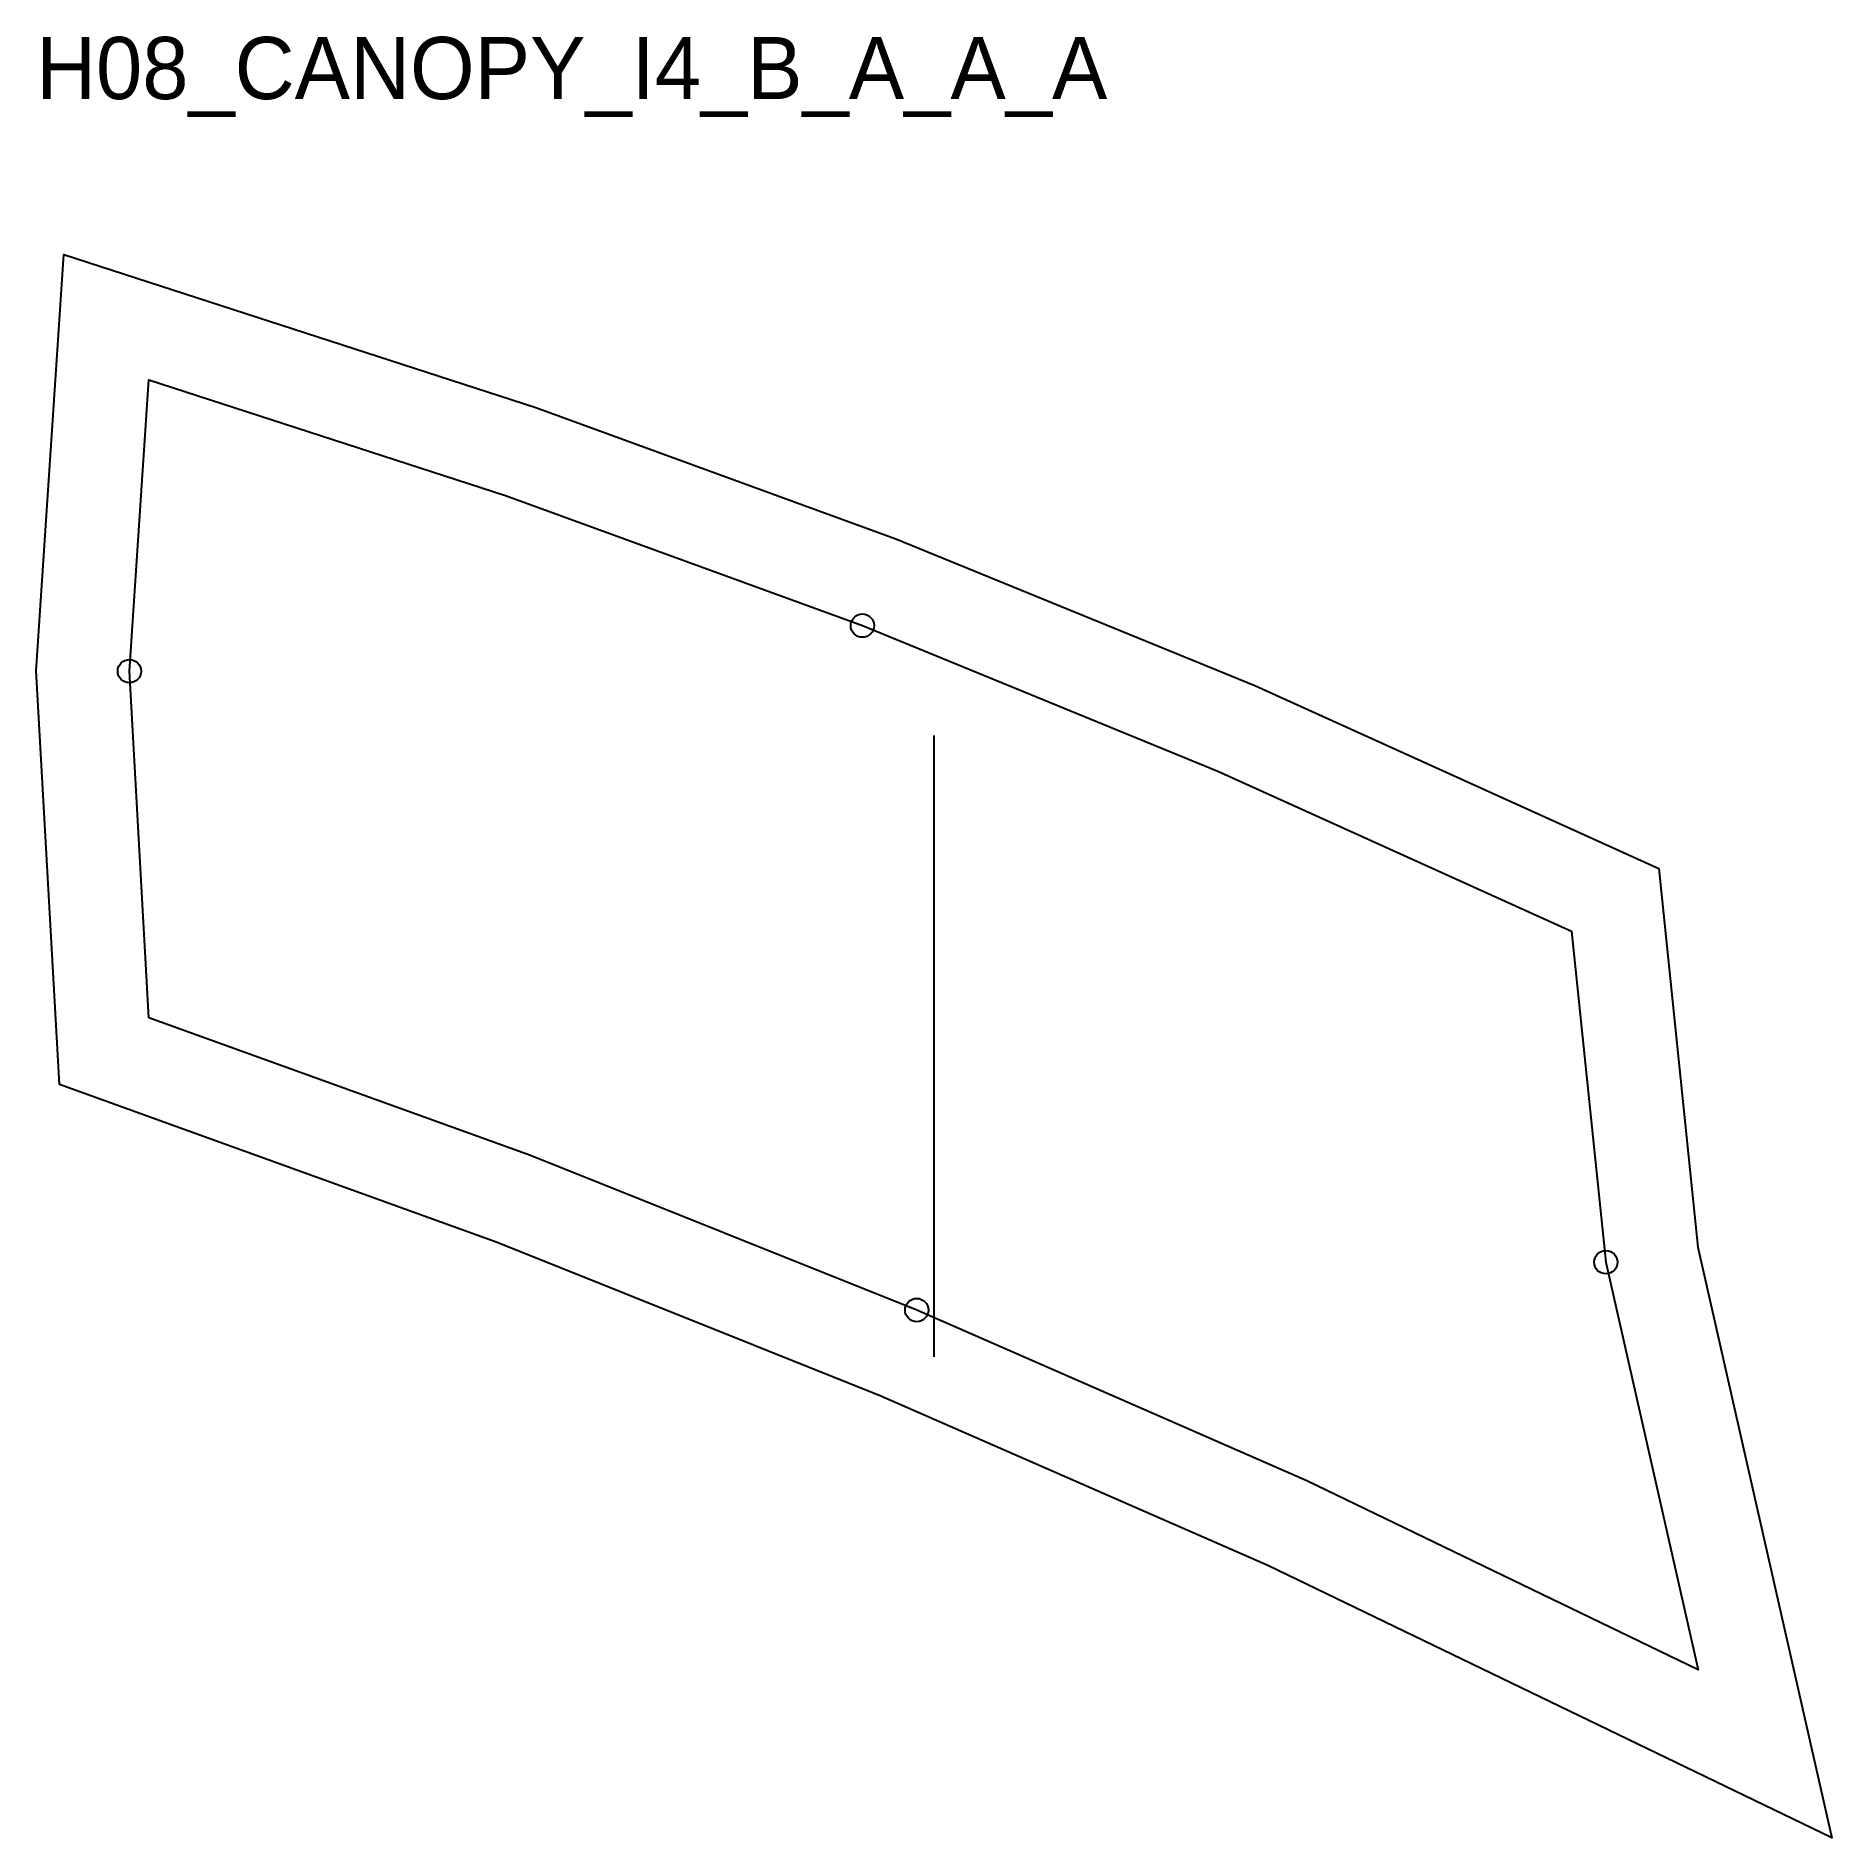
# Model space of a CAD drawing. Header units: millimetres. Extents: x -15 to 217, y -106 to 126.
import ezdxf

# ---------------------------------------------------------------- set-up
doc = ezdxf.new("R2010")
doc.units = ezdxf.units.MM
for name, color, linetype in [('CUT', 1, 'Continuous'), ('GRAIN', 3, 'Continuous'), ('ID', 7, 'Continuous'), ('NOTCH', 2, 'Continuous'), ('SEAM', 5, 'Continuous')]:
    doc.layers.add(name, color=color, linetype=linetype)

msp = doc.modelspace()

# ---------------------------------------------------------------- linework, layer by layer
at = {"layer": 'CUT'}
msp.add_lwpolyline([(-11.53, -8.6), (-14.54, 44.71), (-10.94, 98.33), (49.83, 78.6), (96.2, 61.71), (142.41, 42.82), (194.42, 19.25), (199.47, -29.52), (216.73, -105.62), (144.1, -70.54), (94.24, -48.7), (44.86, -28.93), (-11.53, -8.6)], close=True, dxfattribs=at)
at = {"layer": 'GRAIN'}
msp.add_line((101.1, -43.64), (101.1, 36.36), dxfattribs=at)
at = {"layer": 'NOTCH'}
for centre in [(91.87, 50.52), (-2.52, 44.65), (187.61, -31.47), (98.87, -37.63)]:
    msp.add_circle(centre, 1.5, dxfattribs=at)
at = {"layer": 'SEAM'}
msp.add_lwpolyline([(0, 0), (-2.52, 44.65), (0, 82.16), (45.93, 67.26), (91.87, 50.52), (137.66, 31.79), (183.2, 11.16), (187.61, -31.47), (199.52, -83.98), (149.11, -59.63), (98.87, -37.63), (49.13, -17.71)], close=True, dxfattribs=at)

# ---------------------------------------------------------------- texts
at = {"layer": 'ID'}
msp.add_text('H08_CANOPY_I4_B_A_A_A', height=8, dxfattribs=at).set_placement((-14.54, 118.33))

doc.saveas('drawing.dxf')
